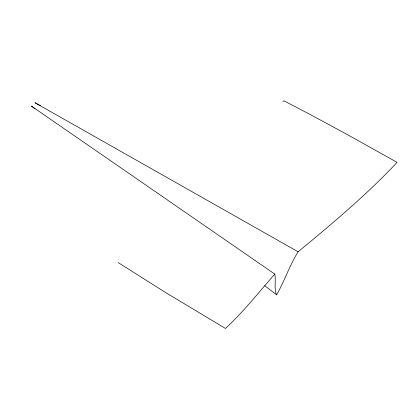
<?xml version="1.0" encoding="UTF-8"?>
<svg xmlns="http://www.w3.org/2000/svg" width="418" height="418" viewBox="0 0 418 418"><rect width="100%" height="100%" fill="white"/><g stroke="black" fill="none" stroke-linecap="round" stroke-linejoin="round"><path stroke-width="0.63" d="M264.735 285.719L276.601 294.842C284.595 280.901 289.559 265.435 298.107 251.788C332.435 223.525 366.591 194.804 397.1 162.372L348.142 135.03L309.879 114.339L284.052 100.863L282.881 101.417M34.929 108.805L31.418 106.088L274.772 274.072C258.695 292.495 243.428 311.797 225.474 328.464L165.92 292.731L118.153 262.567M40.483 105.697L34.934 102.723L298.107 251.788M276.601 294.842C273.733 288.279 276.183 280.912 274.772 274.072"/></g></svg>
